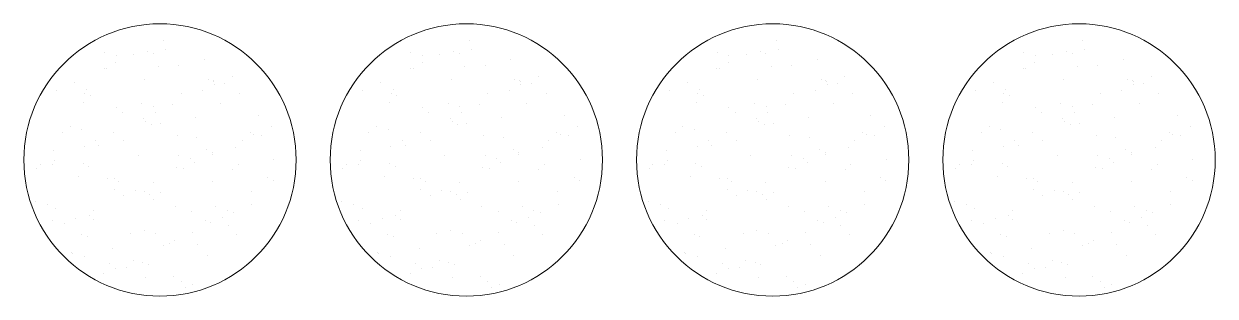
# Model space of a CAD drawing. Header units: millimetres. Extents: x 1663 to 6300, y 431 to 1491.
# Drawn here: x 5126.79 to 5152.2, y 1311.35 to 1317.16 of the extents above; entities that cross this region are included whole.
import ezdxf

# ---------------------------------------------------------------- set-up
doc = ezdxf.new("R2010")
doc.units = ezdxf.units.MM
doc.layers.add('Линия связи (Вновь)', color=3, linetype='Continuous', lineweight=60)
doc.layers.add('Строительный', color=251, linetype='Continuous', lineweight=13)

# ---------------------------------------------------------------- blocks, each defined once
blk = doc.blocks.new('A$C178B2837')
at = {"layer": 'Строительный', "ltscale": 100}
for p, q in [((588.049, 361.974), (588.049, 361.974)), ((592.549, 361.974), (592.549, 361.974)), ((597.049, 361.974), (597.049, 361.974)), ((601.549, 361.974), (601.549, 361.974)), ((587.184, 361.798), (587.184, 361.798)), ((587.355, 361.753), (587.355, 361.753)), ((587.609, 361.766), (587.609, 361.766)), ((587.814, 361.812), (587.814, 361.812)), ((587.895, 361.775), (587.895, 361.775)), ((588.08, 361.833), (588.08, 361.833)), ((591.684, 361.798), (591.684, 361.798)), ((591.855, 361.753), (591.855, 361.753)), ((592.109, 361.766), (592.109, 361.766)), ((592.314, 361.812), (592.314, 361.812)), ((592.395, 361.775), (592.395, 361.775)), ((592.58, 361.833), (592.58, 361.833)), ((596.184, 361.798), (596.184, 361.798)), ((596.355, 361.753), (596.355, 361.753)), ((596.609, 361.766), (596.609, 361.766)), ((596.814, 361.812), (596.814, 361.812)), ((596.895, 361.775), (596.895, 361.775)), ((597.08, 361.833), (597.08, 361.833)), ((600.684, 361.798), (600.684, 361.798)), ((600.855, 361.753), (600.855, 361.753)), ((601.109, 361.766), (601.109, 361.766)), ((601.314, 361.812), (601.314, 361.812)), ((601.395, 361.775), (601.395, 361.775)), ((601.58, 361.833), (601.58, 361.833)), ((587.178, 361.563), (587.178, 361.563)), ((587.215, 361.56), (587.215, 361.56)), ((587.346, 361.642), (587.346, 361.642)), ((587.973, 361.591), (587.973, 361.591)), ((588.275, 361.601), (588.275, 361.601)), ((588.653, 361.685), (588.653, 361.685)), ((591.678, 361.563), (591.678, 361.563)), ((591.715, 361.56), (591.715, 361.56)), ((591.846, 361.642), (591.846, 361.642)), ((592.473, 361.591), (592.473, 361.591)), ((592.775, 361.601), (592.775, 361.601)), ((593.153, 361.685), (593.153, 361.685)), ((596.178, 361.563), (596.178, 361.563)), ((596.215, 361.56), (596.215, 361.56)), ((596.346, 361.642), (596.346, 361.642)), ((596.973, 361.591), (596.973, 361.591)), ((597.275, 361.601), (597.275, 361.601)), ((597.653, 361.685), (597.653, 361.685)), ((600.678, 361.563), (600.678, 361.563)), ((600.715, 361.56), (600.715, 361.56)), ((600.846, 361.642), (600.846, 361.642)), ((601.473, 361.591), (601.473, 361.591)), ((601.775, 361.601), (601.775, 361.601)), ((602.153, 361.685), (602.153, 361.685)), ((587.773, 361.39), (587.773, 361.39)), ((588.71, 361.4), (588.71, 361.4)), ((588.779, 361.379), (588.779, 361.379)), ((589.058, 361.444), (589.058, 361.444)), ((592.273, 361.39), (592.273, 361.39)), ((593.21, 361.4), (593.21, 361.4)), ((593.279, 361.379), (593.279, 361.379)), ((593.558, 361.444), (593.558, 361.444)), ((596.773, 361.39), (596.773, 361.39)), ((597.71, 361.4), (597.71, 361.4)), ((597.779, 361.379), (597.779, 361.379)), ((598.058, 361.444), (598.058, 361.444)), ((601.273, 361.39), (601.273, 361.39)), ((602.21, 361.4), (602.21, 361.4)), ((602.279, 361.379), (602.279, 361.379)), ((602.558, 361.444), (602.558, 361.444)), ((586.476, 361.231), (586.476, 361.231)), ((586.739, 361.355), (586.739, 361.355)), ((586.922, 361.251), (586.922, 361.251)), ((588.627, 361.241), (588.627, 361.241)), ((588.79, 361.363), (588.79, 361.363)), ((588.795, 361.32), (588.795, 361.32)), ((588.95, 361.334), (588.95, 361.334)), ((590.976, 361.231), (590.976, 361.231)), ((591.239, 361.355), (591.239, 361.355)), ((591.422, 361.251), (591.422, 361.251)), ((593.127, 361.241), (593.127, 361.241)), ((593.29, 361.363), (593.29, 361.363)), ((593.295, 361.32), (593.295, 361.32)), ((593.45, 361.334), (593.45, 361.334)), ((595.476, 361.231), (595.476, 361.231)), ((595.739, 361.355), (595.739, 361.355)), ((595.922, 361.251), (595.922, 361.251)), ((597.627, 361.241), (597.627, 361.241)), ((597.79, 361.363), (597.79, 361.363)), ((597.795, 361.32), (597.795, 361.32)), ((597.95, 361.334), (597.95, 361.334)), ((599.976, 361.231), (599.976, 361.231)), ((600.239, 361.355), (600.239, 361.355)), ((600.422, 361.251), (600.422, 361.251)), ((602.127, 361.241), (602.127, 361.241)), ((602.29, 361.363), (602.29, 361.363)), ((602.295, 361.32), (602.295, 361.32)), ((602.45, 361.334), (602.45, 361.334)), ((586.872, 361.065), (586.872, 361.065)), ((586.894, 361.191), (586.894, 361.191)), ((586.975, 361.154), (586.975, 361.154)), ((587.728, 361.04), (587.728, 361.04)), ((588.188, 361.033), (588.188, 361.033)), ((588.31, 361.189), (588.31, 361.189)), ((588.883, 361.041), (588.883, 361.041)), ((589.17, 361.188), (589.17, 361.188)), ((591.372, 361.065), (591.372, 361.065)), ((591.394, 361.191), (591.394, 361.191)), ((591.475, 361.154), (591.475, 361.154)), ((592.228, 361.04), (592.228, 361.04)), ((592.688, 361.033), (592.688, 361.033)), ((592.81, 361.189), (592.81, 361.189)), ((593.383, 361.041), (593.383, 361.041)), ((593.67, 361.188), (593.67, 361.188)), ((595.872, 361.065), (595.872, 361.065)), ((595.894, 361.191), (595.894, 361.191)), ((595.975, 361.154), (595.975, 361.154)), ((596.728, 361.04), (596.728, 361.04)), ((597.188, 361.033), (597.188, 361.033)), ((597.31, 361.189), (597.31, 361.189)), ((597.883, 361.041), (597.883, 361.041)), ((598.17, 361.188), (598.17, 361.188)), ((600.372, 361.065), (600.372, 361.065)), ((600.394, 361.191), (600.394, 361.191)), ((600.475, 361.154), (600.475, 361.154)), ((601.228, 361.04), (601.228, 361.04)), ((601.688, 361.033), (601.688, 361.033)), ((601.81, 361.189), (601.81, 361.189)), ((602.383, 361.041), (602.383, 361.041)), ((602.67, 361.188), (602.67, 361.188)), ((587.355, 360.979), (587.355, 360.979)), ((587.445, 360.917), (587.445, 360.917)), ((587.899, 360.995), (587.899, 360.995)), ((587.925, 360.909), (587.925, 360.909)), ((589.441, 360.871), (589.441, 360.871)), ((591.855, 360.979), (591.855, 360.979)), ((591.945, 360.917), (591.945, 360.917)), ((592.399, 360.995), (592.399, 360.995)), ((592.425, 360.909), (592.425, 360.909)), ((593.941, 360.871), (593.941, 360.871)), ((596.355, 360.979), (596.355, 360.979)), ((596.445, 360.917), (596.445, 360.917)), ((596.899, 360.995), (596.899, 360.995)), ((596.925, 360.909), (596.925, 360.909)), ((598.441, 360.871), (598.441, 360.871)), ((600.855, 360.979), (600.855, 360.979)), ((600.945, 360.917), (600.945, 360.917)), ((601.399, 360.995), (601.399, 360.995)), ((601.425, 360.909), (601.425, 360.909)), ((602.941, 360.871), (602.941, 360.871)), ((586.677, 360.701), (586.677, 360.701)), ((587.757, 360.829), (587.757, 360.829)), ((587.79, 360.778), (587.79, 360.778)), ((587.87, 360.741), (587.87, 360.741)), ((588.003, 360.746), (588.003, 360.746)), ((588.517, 360.833), (588.517, 360.833)), ((589.637, 360.711), (589.637, 360.711)), ((591.177, 360.701), (591.177, 360.701)), ((592.257, 360.829), (592.257, 360.829)), ((592.29, 360.778), (592.29, 360.778)), ((592.37, 360.741), (592.37, 360.741)), ((592.503, 360.746), (592.503, 360.746)), ((593.017, 360.833), (593.017, 360.833)), ((594.137, 360.711), (594.137, 360.711)), ((595.677, 360.701), (595.677, 360.701)), ((596.757, 360.829), (596.757, 360.829)), ((596.79, 360.778), (596.79, 360.778)), ((596.87, 360.741), (596.87, 360.741)), ((597.003, 360.746), (597.003, 360.746)), ((597.517, 360.833), (597.517, 360.833)), ((598.637, 360.711), (598.637, 360.711)), ((600.177, 360.701), (600.177, 360.701)), ((601.257, 360.829), (601.257, 360.829)), ((601.29, 360.778), (601.29, 360.778)), ((601.37, 360.741), (601.37, 360.741)), ((601.503, 360.746), (601.503, 360.746)), ((602.017, 360.833), (602.017, 360.833)), ((603.137, 360.711), (603.137, 360.711)), ((586.565, 360.622), (586.565, 360.622)), ((586.849, 360.656), (586.849, 360.656)), ((587.318, 360.622), (587.318, 360.622)), ((588.25, 360.567), (588.25, 360.567)), ((588.54, 360.546), (588.54, 360.546)), ((589.206, 360.507), (589.206, 360.507)), ((589.322, 360.621), (589.322, 360.621)), ((589.374, 360.587), (589.374, 360.587)), ((589.494, 360.576), (589.494, 360.576)), ((591.065, 360.622), (591.065, 360.622)), ((591.349, 360.656), (591.349, 360.656)), ((591.818, 360.622), (591.818, 360.622)), ((592.75, 360.567), (592.75, 360.567)), ((593.04, 360.546), (593.04, 360.546)), ((593.706, 360.507), (593.706, 360.507)), ((593.822, 360.621), (593.822, 360.621)), ((593.874, 360.587), (593.874, 360.587)), ((593.994, 360.576), (593.994, 360.576)), ((595.565, 360.622), (595.565, 360.622)), ((595.849, 360.656), (595.849, 360.656)), ((596.318, 360.622), (596.318, 360.622)), ((597.25, 360.567), (597.25, 360.567)), ((597.54, 360.546), (597.54, 360.546)), ((598.206, 360.507), (598.206, 360.507)), ((598.322, 360.621), (598.322, 360.621)), ((598.374, 360.587), (598.374, 360.587)), ((598.494, 360.576), (598.494, 360.576)), ((600.065, 360.622), (600.065, 360.622)), ((600.349, 360.656), (600.349, 360.656)), ((600.818, 360.622), (600.818, 360.622)), ((601.75, 360.567), (601.75, 360.567)), ((602.04, 360.546), (602.04, 360.546)), ((602.706, 360.507), (602.706, 360.507)), ((602.822, 360.621), (602.822, 360.621)), ((602.874, 360.587), (602.874, 360.587)), ((602.994, 360.576), (602.994, 360.576)), ((586.435, 360.357), (586.435, 360.357)), ((586.886, 360.418), (586.886, 360.418)), ((587.055, 360.498), (587.055, 360.498)), ((587.101, 360.421), (587.101, 360.421)), ((587.466, 360.493), (587.466, 360.493)), ((588.685, 360.366), (588.685, 360.366)), ((588.766, 360.329), (588.766, 360.329)), ((589.113, 360.398), (589.113, 360.398)), ((590.935, 360.357), (590.935, 360.357)), ((591.386, 360.418), (591.386, 360.418)), ((591.555, 360.498), (591.555, 360.498)), ((591.601, 360.421), (591.601, 360.421)), ((591.966, 360.493), (591.966, 360.493)), ((593.185, 360.366), (593.185, 360.366)), ((593.266, 360.329), (593.266, 360.329)), ((593.613, 360.398), (593.613, 360.398)), ((595.435, 360.357), (595.435, 360.357)), ((595.886, 360.418), (595.886, 360.418)), ((596.055, 360.498), (596.055, 360.498)), ((596.101, 360.421), (596.101, 360.421)), ((596.466, 360.493), (596.466, 360.493)), ((597.685, 360.366), (597.685, 360.366)), ((597.766, 360.329), (597.766, 360.329)), ((598.113, 360.398), (598.113, 360.398)), ((599.935, 360.357), (599.935, 360.357)), ((600.386, 360.418), (600.386, 360.418)), ((600.555, 360.498), (600.555, 360.498)), ((600.601, 360.421), (600.601, 360.421)), ((600.966, 360.493), (600.966, 360.493)), ((602.185, 360.366), (602.185, 360.366)), ((602.266, 360.329), (602.266, 360.329)), ((602.613, 360.398), (602.613, 360.398)), ((586.415, 360.154), (586.415, 360.154)), ((586.447, 360.211), (586.447, 360.211)), ((586.87, 360.157), (586.87, 360.157)), ((587.675, 360.273), (587.675, 360.273)), ((588.272, 360.282), (588.272, 360.282)), ((588.443, 360.237), (588.443, 360.237)), ((588.504, 360.176), (588.504, 360.176)), ((588.766, 360.3), (588.766, 360.3)), ((589.146, 360.154), (589.146, 360.154)), ((589.671, 360.228), (589.671, 360.228)), ((590.915, 360.154), (590.915, 360.154)), ((590.947, 360.211), (590.947, 360.211)), ((591.37, 360.157), (591.37, 360.157)), ((592.175, 360.273), (592.175, 360.273)), ((592.772, 360.282), (592.772, 360.282)), ((592.943, 360.237), (592.943, 360.237)), ((593.004, 360.176), (593.004, 360.176)), ((593.266, 360.3), (593.266, 360.3)), ((593.646, 360.154), (593.646, 360.154)), ((594.171, 360.228), (594.171, 360.228)), ((595.415, 360.154), (595.415, 360.154)), ((595.447, 360.211), (595.447, 360.211)), ((595.87, 360.157), (595.87, 360.157)), ((596.675, 360.273), (596.675, 360.273)), ((597.272, 360.282), (597.272, 360.282)), ((597.443, 360.237), (597.443, 360.237)), ((597.504, 360.176), (597.504, 360.176)), ((597.766, 360.3), (597.766, 360.3)), ((598.146, 360.154), (598.146, 360.154)), ((598.671, 360.228), (598.671, 360.228)), ((599.915, 360.154), (599.915, 360.154)), ((599.947, 360.211), (599.947, 360.211)), ((600.37, 360.157), (600.37, 360.157)), ((601.175, 360.273), (601.175, 360.273)), ((601.772, 360.282), (601.772, 360.282)), ((601.943, 360.237), (601.943, 360.237)), ((602.004, 360.176), (602.004, 360.176)), ((602.266, 360.3), (602.266, 360.3)), ((602.646, 360.154), (602.646, 360.154)), ((603.171, 360.228), (603.171, 360.228)), ((586.184, 360.086), (586.184, 360.086)), ((586.237, 360.148), (586.237, 360.148)), ((586.795, 359.978), (586.795, 359.978)), ((586.951, 360.12), (586.951, 360.12)), ((588.233, 360.103), (588.233, 360.103)), ((588.335, 360.096), (588.335, 360.096)), ((589.06, 360.075), (589.06, 360.075)), ((590.684, 360.086), (590.684, 360.086)), ((590.737, 360.148), (590.737, 360.148)), ((591.295, 359.978), (591.295, 359.978)), ((591.451, 360.12), (591.451, 360.12)), ((592.733, 360.103), (592.733, 360.103)), ((592.835, 360.096), (592.835, 360.096)), ((593.56, 360.075), (593.56, 360.075)), ((595.184, 360.086), (595.184, 360.086)), ((595.237, 360.148), (595.237, 360.148)), ((595.795, 359.978), (595.795, 359.978)), ((595.951, 360.12), (595.951, 360.12)), ((597.233, 360.103), (597.233, 360.103)), ((597.335, 360.096), (597.335, 360.096)), ((598.06, 360.075), (598.06, 360.075)), ((599.684, 360.086), (599.684, 360.086)), ((599.737, 360.148), (599.737, 360.148)), ((600.295, 359.978), (600.295, 359.978)), ((600.451, 360.12), (600.451, 360.12)), ((601.733, 360.103), (601.733, 360.103)), ((601.835, 360.096), (601.835, 360.096)), ((602.56, 360.075), (602.56, 360.075)), ((587.221, 359.943), (587.221, 359.943)), ((587.331, 359.945), (587.331, 359.945)), ((587.392, 359.898), (587.392, 359.898)), ((587.896, 359.889), (587.896, 359.889)), ((588.77, 359.902), (588.77, 359.902)), ((589.581, 359.954), (589.581, 359.954)), ((589.661, 359.917), (589.661, 359.917)), ((591.721, 359.943), (591.721, 359.943)), ((591.831, 359.945), (591.831, 359.945)), ((591.892, 359.898), (591.892, 359.898)), ((592.396, 359.889), (592.396, 359.889)), ((593.27, 359.902), (593.27, 359.902)), ((594.081, 359.954), (594.081, 359.954)), ((594.161, 359.917), (594.161, 359.917)), ((596.221, 359.943), (596.221, 359.943)), ((596.331, 359.945), (596.331, 359.945)), ((596.392, 359.898), (596.392, 359.898)), ((596.896, 359.889), (596.896, 359.889)), ((597.77, 359.902), (597.77, 359.902)), ((598.581, 359.954), (598.581, 359.954)), ((598.661, 359.917), (598.661, 359.917)), ((600.721, 359.943), (600.721, 359.943)), ((600.831, 359.945), (600.831, 359.945)), ((600.892, 359.898), (600.892, 359.898)), ((601.396, 359.889), (601.396, 359.889)), ((602.27, 359.902), (602.27, 359.902)), ((603.081, 359.954), (603.081, 359.954)), ((603.161, 359.917), (603.161, 359.917)), ((587.331, 359.777), (587.331, 359.777)), ((587.465, 359.685), (587.465, 359.685)), ((587.633, 359.764), (587.633, 359.764)), ((587.765, 359.745), (587.765, 359.745)), ((587.846, 359.707), (587.846, 359.707)), ((587.905, 359.629), (587.905, 359.629)), ((588.01, 359.736), (588.01, 359.736)), ((589.343, 359.754), (589.343, 359.754)), ((591.831, 359.777), (591.831, 359.777)), ((591.965, 359.685), (591.965, 359.685)), ((592.133, 359.764), (592.133, 359.764)), ((592.265, 359.745), (592.265, 359.745)), ((592.346, 359.707), (592.346, 359.707)), ((592.405, 359.629), (592.405, 359.629)), ((592.51, 359.736), (592.51, 359.736)), ((593.843, 359.754), (593.843, 359.754)), ((596.331, 359.777), (596.331, 359.777)), ((596.465, 359.685), (596.465, 359.685)), ((596.633, 359.764), (596.633, 359.764)), ((596.765, 359.745), (596.765, 359.745)), ((596.846, 359.707), (596.846, 359.707)), ((596.905, 359.629), (596.905, 359.629)), ((597.01, 359.736), (597.01, 359.736)), ((598.343, 359.754), (598.343, 359.754)), ((600.831, 359.777), (600.831, 359.777)), ((600.965, 359.685), (600.965, 359.685)), ((601.133, 359.764), (601.133, 359.764)), ((601.265, 359.745), (601.265, 359.745)), ((601.346, 359.707), (601.346, 359.707)), ((601.405, 359.629), (601.405, 359.629)), ((601.51, 359.736), (601.51, 359.736)), ((602.843, 359.754), (602.843, 359.754)), ((586.17, 359.603), (586.17, 359.603)), ((586.342, 359.558), (586.342, 359.558)), ((586.467, 359.504), (586.467, 359.504)), ((587.026, 359.477), (587.026, 359.477)), ((588.226, 359.533), (588.226, 359.533)), ((588.463, 359.459), (588.463, 359.459)), ((588.816, 359.524), (588.816, 359.524)), ((588.987, 359.479), (588.987, 359.479)), ((589.345, 359.567), (589.345, 359.567)), ((590.67, 359.603), (590.67, 359.603)), ((590.842, 359.558), (590.842, 359.558)), ((590.967, 359.504), (590.967, 359.504)), ((591.526, 359.477), (591.526, 359.477)), ((592.726, 359.533), (592.726, 359.533)), ((592.963, 359.459), (592.963, 359.459)), ((593.316, 359.524), (593.316, 359.524)), ((593.487, 359.479), (593.487, 359.479)), ((593.845, 359.567), (593.845, 359.567)), ((595.17, 359.603), (595.17, 359.603)), ((595.342, 359.558), (595.342, 359.558)), ((595.467, 359.504), (595.467, 359.504)), ((596.026, 359.477), (596.026, 359.477)), ((597.226, 359.533), (597.226, 359.533)), ((597.463, 359.459), (597.463, 359.459)), ((597.816, 359.524), (597.816, 359.524)), ((597.987, 359.479), (597.987, 359.479)), ((598.345, 359.567), (598.345, 359.567)), ((599.67, 359.603), (599.67, 359.603)), ((599.842, 359.558), (599.842, 359.558)), ((599.967, 359.504), (599.967, 359.504)), ((600.526, 359.477), (600.526, 359.477)), ((601.726, 359.533), (601.726, 359.533)), ((601.963, 359.459), (601.963, 359.459)), ((602.316, 359.524), (602.316, 359.524)), ((602.487, 359.479), (602.487, 359.479)), ((602.845, 359.567), (602.845, 359.567)), ((586.411, 359.323), (586.411, 359.323)), ((586.763, 359.353), (586.763, 359.353)), ((586.959, 359.396), (586.959, 359.396)), ((587.025, 359.334), (587.025, 359.334)), ((588.661, 359.332), (588.661, 359.332)), ((588.741, 359.295), (588.741, 359.295)), ((588.914, 359.363), (588.914, 359.363)), ((589.082, 359.442), (589.082, 359.442)), ((590.911, 359.323), (590.911, 359.323)), ((591.263, 359.353), (591.263, 359.353)), ((591.459, 359.396), (591.459, 359.396)), ((591.525, 359.334), (591.525, 359.334)), ((593.161, 359.332), (593.161, 359.332)), ((593.241, 359.295), (593.241, 359.295)), ((593.414, 359.363), (593.414, 359.363)), ((593.582, 359.442), (593.582, 359.442)), ((595.411, 359.323), (595.411, 359.323)), ((595.763, 359.353), (595.763, 359.353)), ((595.959, 359.396), (595.959, 359.396)), ((596.025, 359.334), (596.025, 359.334)), ((597.661, 359.332), (597.661, 359.332)), ((597.741, 359.295), (597.741, 359.295)), ((597.914, 359.363), (597.914, 359.363)), ((598.082, 359.442), (598.082, 359.442)), ((599.911, 359.323), (599.911, 359.323)), ((600.263, 359.353), (600.263, 359.353)), ((600.459, 359.396), (600.459, 359.396)), ((600.525, 359.334), (600.525, 359.334)), ((602.161, 359.332), (602.161, 359.332)), ((602.241, 359.295), (602.241, 359.295)), ((602.414, 359.363), (602.414, 359.363)), ((602.582, 359.442), (602.582, 359.442)), ((586.595, 359.274), (586.595, 359.274)), ((586.846, 359.123), (586.846, 359.123)), ((587.561, 359.134), (587.561, 359.134)), ((587.765, 359.185), (587.765, 359.185)), ((587.936, 359.14), (587.936, 359.14)), ((588.475, 359.155), (588.475, 359.155)), ((589, 359.258), (589, 359.258)), ((589.121, 359.121), (589.121, 359.121)), ((591.095, 359.274), (591.095, 359.274)), ((591.346, 359.123), (591.346, 359.123)), ((592.061, 359.134), (592.061, 359.134)), ((592.265, 359.185), (592.265, 359.185)), ((592.436, 359.14), (592.436, 359.14)), ((592.975, 359.155), (592.975, 359.155)), ((593.5, 359.258), (593.5, 359.258)), ((593.621, 359.121), (593.621, 359.121)), ((595.595, 359.274), (595.595, 359.274)), ((595.846, 359.123), (595.846, 359.123)), ((596.561, 359.134), (596.561, 359.134)), ((596.765, 359.185), (596.765, 359.185)), ((596.936, 359.14), (596.936, 359.14)), ((597.475, 359.155), (597.475, 359.155)), ((598, 359.258), (598, 359.258)), ((598.121, 359.121), (598.121, 359.121)), ((600.095, 359.274), (600.095, 359.274)), ((600.346, 359.123), (600.346, 359.123)), ((601.061, 359.134), (601.061, 359.134)), ((601.265, 359.185), (601.265, 359.185)), ((601.436, 359.14), (601.436, 359.14)), ((601.975, 359.155), (601.975, 359.155)), ((602.5, 359.258), (602.5, 359.258)), ((602.621, 359.121), (602.621, 359.121)), ((586.926, 359.086), (586.926, 359.086)), ((588.043, 358.952), (588.043, 358.952)), ((588.135, 358.986), (588.135, 358.986)), ((588.212, 359.031), (588.212, 359.031)), ((588.554, 358.978), (588.554, 358.978)), ((591.426, 359.086), (591.426, 359.086)), ((592.543, 358.952), (592.543, 358.952)), ((592.635, 358.986), (592.635, 358.986)), ((592.712, 359.031), (592.712, 359.031)), ((593.054, 358.978), (593.054, 358.978)), ((595.926, 359.086), (595.926, 359.086)), ((597.043, 358.952), (597.043, 358.952)), ((597.135, 358.986), (597.135, 358.986)), ((597.212, 359.031), (597.212, 359.031)), ((597.554, 358.978), (597.554, 358.978)), ((600.426, 359.086), (600.426, 359.086)), ((601.543, 358.952), (601.543, 358.952)), ((601.635, 358.986), (601.635, 358.986)), ((601.712, 359.031), (601.712, 359.031)), ((602.054, 358.978), (602.054, 358.978)), ((586.696, 358.861), (586.696, 358.861)), ((586.714, 358.846), (586.714, 358.846)), ((586.886, 358.8), (586.886, 358.8)), ((587.306, 358.911), (587.306, 358.911)), ((588.693, 358.815), (588.693, 358.815)), ((591.196, 358.861), (591.196, 358.861)), ((591.214, 358.846), (591.214, 358.846)), ((591.386, 358.8), (591.386, 358.8)), ((591.806, 358.911), (591.806, 358.911)), ((593.193, 358.815), (593.193, 358.815)), ((595.696, 358.861), (595.696, 358.861)), ((595.714, 358.846), (595.714, 358.846)), ((595.886, 358.8), (595.886, 358.8)), ((596.306, 358.911), (596.306, 358.911)), ((597.693, 358.815), (597.693, 358.815)), ((600.196, 358.861), (600.196, 358.861)), ((600.214, 358.846), (600.214, 358.846)), ((600.386, 358.8), (600.386, 358.8)), ((600.806, 358.911), (600.806, 358.911)), ((602.193, 358.815), (602.193, 358.815)), ((587.255, 358.691), (587.255, 358.691)), ((587.341, 358.62), (587.341, 358.62)), ((587.503, 358.638), (587.503, 358.638)), ((587.604, 358.744), (587.604, 358.744)), ((587.741, 358.711), (587.741, 358.711)), ((587.822, 358.674), (587.822, 358.674)), ((591.755, 358.691), (591.755, 358.691)), ((591.841, 358.62), (591.841, 358.62)), ((592.003, 358.638), (592.003, 358.638)), ((592.104, 358.744), (592.104, 358.744)), ((592.241, 358.711), (592.241, 358.711)), ((592.322, 358.674), (592.322, 358.674)), ((596.255, 358.691), (596.255, 358.691)), ((596.341, 358.62), (596.341, 358.62)), ((596.503, 358.638), (596.503, 358.638)), ((596.604, 358.744), (596.604, 358.744)), ((596.741, 358.711), (596.741, 358.711)), ((596.822, 358.674), (596.822, 358.674)), ((600.755, 358.691), (600.755, 358.691)), ((600.841, 358.62), (600.841, 358.62)), ((601.003, 358.638), (601.003, 358.638)), ((601.104, 358.744), (601.104, 358.744)), ((601.241, 358.711), (601.241, 358.711)), ((601.322, 358.674), (601.322, 358.674)), ((587.173, 358.54), (587.173, 358.54)), ((587.791, 358.49), (587.791, 358.49)), ((588.202, 358.499), (588.202, 358.499)), ((588.309, 358.427), (588.309, 358.427)), ((591.673, 358.54), (591.673, 358.54)), ((592.291, 358.49), (592.291, 358.49)), ((592.702, 358.499), (592.702, 358.499)), ((592.809, 358.427), (592.809, 358.427)), ((596.173, 358.54), (596.173, 358.54)), ((596.791, 358.49), (596.791, 358.49)), ((597.202, 358.499), (597.202, 358.499)), ((597.309, 358.427), (597.309, 358.427)), ((600.673, 358.54), (600.673, 358.54)), ((601.291, 358.49), (601.291, 358.49)), ((601.702, 358.499), (601.702, 358.499)), ((601.809, 358.427), (601.809, 358.427)), ((588.365, 358.342), (588.365, 358.342)), ((588.48, 358.382), (588.48, 358.382)), ((592.865, 358.342), (592.865, 358.342)), ((592.98, 358.382), (592.98, 358.382)), ((597.365, 358.342), (597.365, 358.342)), ((597.48, 358.382), (597.48, 358.382)), ((601.865, 358.342), (601.865, 358.342)), ((601.98, 358.382), (601.98, 358.382))]:
    blk.add_line(p, q, dxfattribs=at)
for centre in [(587.997, 360.214), (592.497, 360.214), (596.997, 360.214), (601.497, 360.214)]:
    blk.add_circle(centre, 2, dxfattribs=at)

msp = doc.modelspace()

# ---------------------------------------------------------------- block references
at = {"layer": 'Линия связи (Вновь)', "xscale": 1.452, "yscale": 1.452, "zscale": 1.452}
msp.add_blockref('A$C178B2837', (4275.927, 791.224), dxfattribs=at)

doc.saveas('drawing.dxf')
